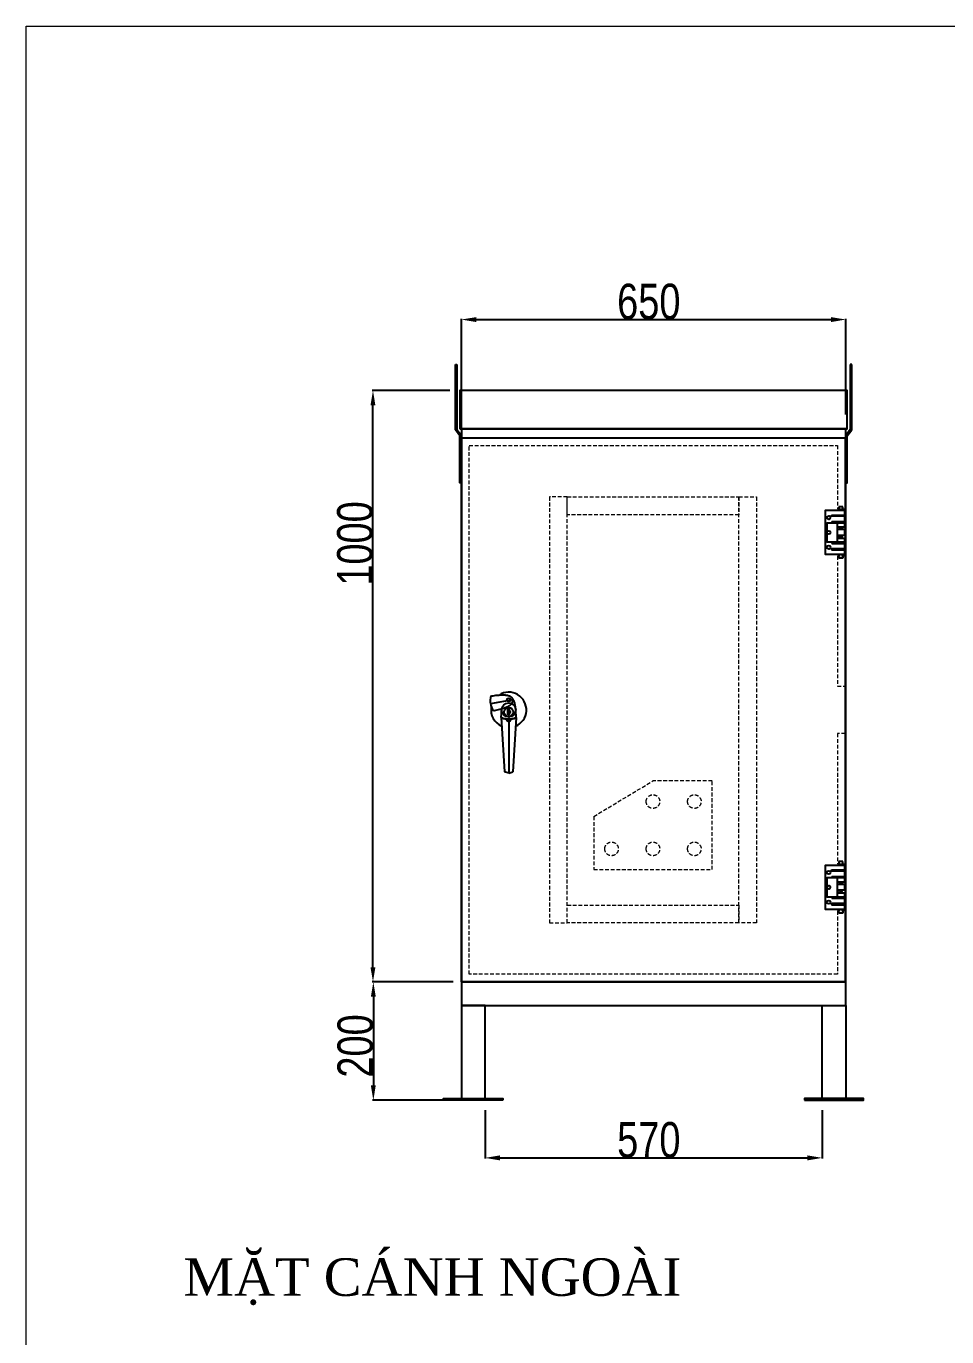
# Model space of a CAD drawing. Header units: inches. Extents: x 21 to 136330, y 8 to 58290.
# Drawn here: x 26751 to 28307, y 43071 to 45287 of the extents above; entities that cross this region are included whole.
import ezdxf
from ezdxf.enums import TextEntityAlignment as Align

# ---------------------------------------------------------------- set-up
doc = ezdxf.new("R2010")
doc.units = ezdxf.units.IN
doc.header["$MEASUREMENT"] = 0
doc.linetypes.add('HIDDEN', pattern=[9.525, 6.35, -3.175])
doc.layers.add('0 TĂNG CỨNG', color=7, linetype='Continuous', lineweight=15)
doc.layers.add('@.0.DM. NÉT ĐỨT', color=8, linetype='HIDDEN', lineweight=9)
for name, color, linetype in [('1-EMC-ACESS', 4, 'Continuous'), ('@.0.DM. NÉT CHÍNH', 7, 'Continuous'), ('equipments-cont.', 140, 'Continuous')]:
    doc.layers.add(name, color=color, linetype=linetype)
doc.layers.add('@.DM. KÍCH THƯỚC', color=8, linetype='Continuous', transparency=0.2)
doc.layers.add('@.DM. KÍCH THƯỚC @ 1', color=8, linetype='Continuous', transparency=0.2)
doc.styles.add('ARIAL', font='arial.ttf')
doc.styles.add('roman', font='roman.shx', dxfattribs={"width": 0.8})
doc.styles.add('Tahoma (Input Text)', font='tahoma.ttf')
doc.dimstyles.new('Kích thước Duy Mạnh', dxfattribs={"dimtxt": 30, "dimasz": 25, "dimexe": 1.25, "dimexo": 20, "dimtad": 1, "dimdec": 1, "dimtxsty": 'roman', "dimcen": 2.5, "dimclrd": 8, "dimclre": 8, "dimclrt": 2, "dimadec": 0, "dimazin": 0, "dimtfac": 1, "dimtdec": 1, "dimtix": 1, "dimtmove": 0, "dimatfit": 3, "dimfxl": 1, "dimtfillclr": 1, "dimarcsym": 0})

# ---------------------------------------------------------------- blocks, each defined once
blk = doc.blocks.new('KHUNG KT1')
at = {"color": 7}
blk.add_lwpolyline([(0, 0), (7128, 0), (7128, -5040), (0, -5040)], close=True, dxfattribs=at)
at = {"color": 1, "style": 'Tahoma (Input Text)', "flags": 8}
for tag, p in [('#03', (1514.7, -4846.3)), ('#01', (328.9, -4851.1)), ('#05', (2819, -4851.1)), ('#07', (4424, -4851.1)), ('#09', (5172.9, -4851.1)), ('#02', (189.8, -4995.1)), ('#04', (1755.3, -4995.1)), ('#06', (2727.8, -4995.1)), ('#08', (4382.7, -4995.1)), ('#10', (5172.9, -4995.1))]:
    blk.add_attdef(tag, p, '', height=60, dxfattribs=at)
blk.add_attdef('#11', text='', height=60, dxfattribs=at).set_placement((6996, -4961.6), align=Align.CENTER)
at = {"layer": '0 TĂNG CỨNG', "color": 1, "style": 'ARIAL'}
blk.add_attdef('#12', (852.8, -4987.6), '', height=60, dxfattribs=at)
blk = doc.blocks.new('*D748')
at = {"layer": '@.DM. KÍCH THƯỚC', "color": 8, "lineweight": -2, "transparency": 16777216}
for p, q in [((27486.4, 44607.6), (27486.4, 44791.8)), ((28136.4, 44629.8), (28136.4, 44791.8))]:
    blk.add_line(p, q, dxfattribs=at)
at = {"layer": '@.DM. KÍCH THƯỚC', "lineweight": -2, "transparency": 16777216}
blk.add_line((27511.4, 44790.6), (28111.4, 44790.6), dxfattribs=at)
at = {"layer": '@.DM. KÍCH THƯỚC', "transparency": 16777216}
for points in [[(27511.4, 44794.7), (27511.4, 44786.4), (27486.4, 44790.6)], [(28111.4, 44794.7), (28111.4, 44786.4), (28136.4, 44790.6)]]:
    blk.add_solid(points, dxfattribs=at)
at = {"layer": 'Defpoints', "color": 0, "transparency": 16777216}
for p in [(28136.4, 44790.6), (28136.4, 44609.8), (27486.4, 44587.6)]:
    blk.add_point(p, dxfattribs=at)
at = {"layer": '@.DM. KÍCH THƯỚC', "color": 2, "transparency": 16777216, "insert": (27749.7, 44851.2), "char_height": 60, "attachment_point": 1, "style": 'roman'}
blk.add_mtext('650', dxfattribs=at)
blk = doc.blocks.new('*D753')
at = {"layer": '@.DM. KÍCH THƯỚC', "color": 8, "lineweight": -2, "transparency": 16777216}
for p, q in [((27466.9, 44670.5), (27335.6, 44670.5)), ((27469.4, 43670.6), (27335.6, 43670.6))]:
    blk.add_line(p, q, dxfattribs=at)
at = {"layer": '@.DM. KÍCH THƯỚC', "lineweight": -2, "transparency": 16777216}
blk.add_line((27336.9, 43695.6), (27336.9, 44645.5), dxfattribs=at)
at = {"layer": '@.DM. KÍCH THƯỚC', "transparency": 16777216}
for points in [[(27332.7, 44645.5), (27341, 44645.5), (27336.9, 44670.5)], [(27332.7, 43695.6), (27341, 43695.6), (27336.9, 43670.6)]]:
    blk.add_solid(points, dxfattribs=at)
at = {"layer": 'Defpoints', "color": 0, "transparency": 16777216}
for p in [(27336.9, 44670.5), (27486.9, 44670.5), (27489.4, 43670.6)]:
    blk.add_point(p, dxfattribs=at)
at = {"layer": '@.DM. KÍCH THƯỚC', "color": 2, "transparency": 16777216, "insert": (27276.2, 44340.6), "char_height": 60, "attachment_point": 1, "rotation": 90, "style": 'roman'}
blk.add_mtext('1000', dxfattribs=at)
blk = doc.blocks.new('knt')
at = {"layer": 'equipments-cont.'}
for p, q in [((89691.2, 37096.4), (89653.3, 37089.7)), ((89683.1, 37070.7), (89683.1, 37080.7)), ((89685.6, 37080.7), (89683.1, 37080.7)), ((89685.6, 37070.7), (89685.6, 37080.7)), ((89671.8, 37066.2), (89677.2, 36974.2)), ((89685.6, 37070.7), (89683.1, 37070.7)), ((89684.3, 37063.2), (89684.3, 36972.2)), ((89696.8, 37066.2), (89691.4, 36974.2)), ((89684.3, 36972.2), (89677.2, 36974.2)), ((89684.3, 36972.2), (89691.4, 36974.2))]:
    blk.add_line(p, q, dxfattribs=at)
for points in [[(89654.1, 37102.6), (89655.8, 37102.9), (89658.2, 37103.2), (89660.5, 37103.5), (89662.8, 37103.8), (89665.1, 37104.1), (89667.4, 37104.3), (89669.5, 37104.4), (89671.4, 37104.5), (89673.2, 37104.6), (89674.8, 37104.6), (89676.2, 37104.6), (89677.5, 37104.5), (89678.6, 37104.4), (89679.7, 37104.3), (89680.7, 37104.2), (89681.6, 37104), (89682.4, 37103.8), (89683.2, 37103.6), (89683.9, 37103.4), (89684.6, 37103.2), (89685.2, 37102.9), (89685.8, 37102.7), (89686.3, 37102.4), (89686.8, 37102.2), (89687.2, 37101.9), (89687.6, 37101.7), (89688, 37101.4), (89688.3, 37101.2), (89688.6, 37100.9), (89688.9, 37100.6), (89689.1, 37100.3), (89689.4, 37100), (89689.6, 37099.7), (89689.8, 37099.4), (89690.1, 37099), (89690.3, 37098.6), (89690.5, 37098.1), (89690.7, 37097.6), (89691, 37097.1), (89691.2, 37096.4)], [(89658.4, 37077.9), (89660.2, 37078.2), (89662.5, 37078.7), (89664.8, 37079.2), (89667.1, 37079.8), (89669.3, 37080.3), (89671.5, 37080.9), (89673.5, 37081.5), (89675.4, 37082), (89677, 37082.6), (89678.5, 37083.1), (89679.9, 37083.6), (89681.1, 37084.1), (89682.1, 37084.6), (89683.1, 37085.1), (89684, 37085.5), (89684.7, 37086), (89685.5, 37086.5), (89686.1, 37086.9), (89686.7, 37087.4), (89687.3, 37087.8), (89687.8, 37088.2), (89688.2, 37088.7), (89688.6, 37089.1), (89689, 37089.5), (89689.3, 37089.9), (89689.6, 37090.2), (89689.9, 37090.6), (89690.1, 37091), (89690.3, 37091.3), (89690.4, 37091.7), (89690.6, 37092), (89690.7, 37092.4), (89690.8, 37092.8), (89690.9, 37093.2), (89691, 37093.6), (89691.1, 37094.1), (89691.1, 37094.6), (89691.2, 37095.1), (89691.2, 37095.7), (89691.2, 37096.4)], [(89696.8, 37066.2), (89696.8, 37068.5), (89696.7, 37070.8), (89696.6, 37073.2), (89696.5, 37075.5), (89696.3, 37077.8), (89696.1, 37080.1), (89695.9, 37082.1), (89695.7, 37084.1), (89695.5, 37085.8), (89695.2, 37087.4), (89694.9, 37088.8), (89694.6, 37090.1), (89694.4, 37091.2), (89694, 37092.2), (89693.7, 37093.2), (89693.4, 37094), (89693.1, 37094.8), (89692.7, 37095.5), (89692.4, 37096.2), (89692.1, 37096.8), (89691.7, 37097.4), (89691.4, 37097.9), (89691, 37098.4), (89690.7, 37098.8), (89690.4, 37099.2), (89690.1, 37099.5), (89689.8, 37099.8), (89689.5, 37100.1), (89689.1, 37100.4), (89688.9, 37100.6)], [(89671.8, 37066.2), (89671.8, 37068.5), (89671.9, 37070.8), (89672, 37073.2), (89672.1, 37075.5), (89672.3, 37077.8), (89672.5, 37080.1), (89672.6, 37081.2)]]:
    blk.add_lwpolyline(points, dxfattribs=at)
blk.add_circle((89684.3, 37075.7), 7.8, dxfattribs=at)
for centre, radius, start, end in [((89680.7, 37094.6), 27.8, 163.2809, 216.7191), ((89684.3, 37079.2), 29.9, 292.9205, 123.0177), ((89684.3, 37079.2), 29.9, 170.1244, 247.0795), ((89685.1, 37075.7), 2.5, 281.537, 78.463), ((89684.6, 37075.7), 1.5, 311.8103, 48.1897), ((89684.3, 37091.5), 27.8, 243.2809, 296.7191), ((89684.3, 37091), 27.8, 243.2809, 296.7191)]:
    blk.add_arc(centre, radius, start, end, dxfattribs=at)
blk = doc.blocks.new('HL011-1-6')
at = {"color": 8}
for p, q in [((29.5, 81), (22.5, 81)), ((22.5, 81), (22.5, 78)), ((23.5, 78), (22.5, 78)), ((23.5, 75), (22.5, 75)), ((23.5, 75), (23.5, 78)), ((29.5, 78), (28.5, 78)), ((28.5, 75), (28.5, 78)), ((28.5, 75), (29.5, 75)), ((29.5, 78), (29.5, 81)), ((11, 56), (11, 54)), ((11, 56), (32, 56)), ((20, 54), (20, 21)), ((20, 47), (32, 47)), ((22.5, 56), (22.5, 54)), ((23.1, 47), (24, 44)), ((28.9, 47), (28, 44)), ((29.5, 54), (29.5, 56)), ((32, 42.5), (20, 42.5)), ((32, 32.5), (20, 32.5)), ((20, 28), (32, 28)), ((23.1, 28), (24, 31)), ((24, 44), (28, 44)), ((24, 31), (28, 31)), ((28.9, 28), (28, 31)), ((11, 21), (11, 19)), ((11, 19), (32, 19)), ((22.5, 19), (22.5, 21)), ((23.5, 0), (22.5, 0)), ((23.5, 0), (23.5, -3)), ((28.5, 0), (28.5, -3)), ((28.5, 0), (29.5, 0)), ((29.5, 21), (29.5, 19)), ((22.5, -6), (22.5, -3)), ((23.5, -3), (22.5, -3)), ((29.5, -6), (22.5, -6)), ((29.5, -3), (28.5, -3)), ((29.5, -3), (29.5, -6))]:
    blk.add_line(p, q, dxfattribs=at)
for points in [[(32, 19), (32, 0), (0, 0), (0, 75), (32, 75), (32, 56)], [(32, 28), (32, 21), (3, 21), (3, 54), (32, 54), (32, 47)], [(32, 42.5), (32, 32.5)]]:
    blk.add_lwpolyline(points, dxfattribs=at)
for points in [[(10, 67), (32, 67), (32, 65), (10, 65)], [(10, 8), (32, 8), (32, 10), (10, 10)]]:
    blk.add_lwpolyline(points, close=True, dxfattribs=at)
for centre in [(5.5, 62.5), (5.5, 37.5), (5.5, 12.5)]:
    blk.add_circle(centre, 3, dxfattribs=at)
blk = doc.blocks.new('Tai cau - 1')
h = blk.add_hatch(color=8)
h.paths.add_polyline_path([(-7.5, 200), (-10, 200), (-10, 182.5), (-7.5, 182.5)])
h.paths.add_polyline_path([(-7.5, 157.5), (-10, 157.5), (-10, 89.6), (-2.5, 79.6), (-2.5, 0), (0, 0), (0, 80), (-7.5, 90.4)])
at = {"color": 8}
for p, q in [((-10, 200), (-7.5, 200)), ((-10, 89.6), (-10, 200)), ((-7.5, 200), (-7.5, 90.4)), ((-2.5, 79.6), (-10, 89.6))]:
    blk.add_line(p, q, dxfattribs=at)
at = {"color": 2}
blk.add_lwpolyline([(-10, 182.5), (-7.5, 182.5), (-7.5, 157.5), (-10, 157.5)], close=True, dxfattribs=at)
at = {"color": 8}
blk.add_lwpolyline([(-7.5, 90.4), (0, 80), (0, 0), (-2.5, 0), (-2.5, 79.6)], dxfattribs=at)
blk = doc.blocks.new('*D828')
at = {"layer": '@.DM. KÍCH THƯỚC', "color": 8, "lineweight": -2, "transparency": 16777216}
for p, q in [((27472.4, 43670.6), (27336.2, 43670.6)), ((27456.4, 43470.6), (27336.2, 43470.6))]:
    blk.add_line(p, q, dxfattribs=at)
at = {"layer": '@.DM. KÍCH THƯỚC', "lineweight": -2, "transparency": 16777216}
blk.add_line((27337.5, 43645.6), (27337.5, 43495.6), dxfattribs=at)
at = {"layer": '@.DM. KÍCH THƯỚC', "transparency": 16777216}
for points in [[(27333.3, 43645.6), (27341.6, 43645.6), (27337.5, 43670.6)], [(27333.3, 43495.6), (27341.6, 43495.6), (27337.5, 43470.6)]]:
    blk.add_solid(points, dxfattribs=at)
at = {"layer": 'Defpoints', "color": 0, "transparency": 16777216}
for p in [(27492.4, 43670.6), (27337.5, 43470.6), (27476.4, 43470.6)]:
    blk.add_point(p, dxfattribs=at)
at = {"layer": '@.DM. KÍCH THƯỚC', "color": 2, "transparency": 16777216, "insert": (27276.8, 43508.9), "char_height": 60, "attachment_point": 1, "rotation": 90, "style": 'roman'}
blk.add_mtext('200', dxfattribs=at)
blk = doc.blocks.new('*D829')
at = {"layer": '@.DM. KÍCH THƯỚC', "color": 8, "lineweight": -2, "transparency": 16777216}
for p, q in [((27526.4, 43453.6), (27526.4, 43372)), ((28096.4, 43453.6), (28096.4, 43372))]:
    blk.add_line(p, q, dxfattribs=at)
at = {"layer": '@.DM. KÍCH THƯỚC', "lineweight": -2, "transparency": 16777216}
blk.add_line((27551.4, 43373.2), (28071.4, 43373.2), dxfattribs=at)
at = {"layer": '@.DM. KÍCH THƯỚC', "transparency": 16777216}
for points in [[(27551.4, 43377.4), (27551.4, 43369), (27526.4, 43373.2)], [(28071.4, 43377.4), (28071.4, 43369), (28096.4, 43373.2)]]:
    blk.add_solid(points, dxfattribs=at)
at = {"layer": 'Defpoints', "color": 0, "transparency": 16777216}
for p in [(27526.4, 43473.6), (28096.4, 43473.6), (28096.4, 43373.2)]:
    blk.add_point(p, dxfattribs=at)
at = {"layer": '@.DM. KÍCH THƯỚC', "color": 2, "transparency": 16777216, "insert": (27749.7, 43433.8), "char_height": 60, "attachment_point": 1, "style": 'roman'}
blk.add_mtext('570', dxfattribs=at)

msp = doc.modelspace()

# ---------------------------------------------------------------- linework, layer by layer
at = {"layer": '@.0.DM. NÉT CHÍNH'}
for points in [[(27483.8703, 44605.5596), (28138.8703, 44605.5596), (28138.8703, 44670.4998), (27483.8703, 44670.4998)], [(27486.3703, 43670.6229), (28136.3703, 43670.6229), (28136.3703, 44605.5596), (27486.3703, 44605.5596)], [(28135.3703, 43670.6229), (27486.3703, 43670.6229), (27486.3703, 44590.6229), (28135.3703, 44590.6229)], [(27486.3703, 43630.6229), (28136.3703, 43630.6229), (28136.3703, 43670.6229), (27486.3703, 43670.6229)], [(27486.3703, 43473.6229), (27526.3703, 43473.6229), (27526.3703, 43630.6229), (27486.3703, 43630.6229)], [(28136.3703, 43473.6229), (28096.3703, 43473.6229), (28096.3703, 43630.6229), (28136.3703, 43630.6229)], [(27556.3703, 43470.6229), (27456.3703, 43470.6229), (27456.3703, 43473.6229), (27556.3703, 43473.6229)], [(28066.3703, 43470.6229), (28166.3703, 43470.6229), (28166.3703, 43473.6229), (28066.3703, 43473.6229)]]:
    msp.add_lwpolyline(points, close=True, dxfattribs=at)
for centre, radius in [((27566.3703, 44130.6229), 12), ((27566.3703, 44130.6229), 12), ((27566.3703, 44147.6229), 3), ((27566.3703, 44147.6229), 3), ((27566.3703, 44113.6229), 3), ((27566.3703, 44113.6229), 3)]:
    msp.add_circle(centre, radius, dxfattribs=at)
at = {"layer": '@.0.DM. NÉT ĐỨT'}
for p, q in [((27710.2631, 43950.6083), (27810.2694, 44010.5975)), ((27910.2694, 44010.5871), (27810.2694, 44010.5975)), ((27910.2537, 43860.5136), (27910.2693, 44010.5126)), ((27798.7658, 43975.5993), (27798.7658, 43975.6049)), ((27821.7657, 43975.585), (27821.7658, 43975.5906)), ((27868.7658, 43975.592), (27868.7658, 43975.5976)), ((27891.7657, 43975.5777), (27891.7658, 43975.5833)), ((27710.2631, 43950.6083), (27710.2538, 43860.5344)), ((27728.7574, 43895.6071), (27728.7574, 43895.6127)), ((27798.7574, 43895.5999), (27798.7574, 43895.6055)), ((27751.7574, 43895.5928), (27751.7574, 43895.5984)), ((27821.7574, 43895.5856), (27821.7574, 43895.5912)), ((27868.7574, 43895.5926), (27868.7574, 43895.5982)), ((27891.7574, 43895.5783), (27891.7574, 43895.5839)), ((27710.2538, 43860.5344), (27910.2538, 43860.5136))]:
    msp.add_line(p, q, dxfattribs=at)
for points in [[(28135.3703, 44470.6229), (28135.3703, 44390.6229), (28122.3703, 44390.6229), (28122.3703, 44170.6229), (28135.3703, 44170.6229), (28135.3703, 44090.6229), (28122.3703, 44090.6229), (28122.3703, 43870.6229), (28135.3703, 43870.6229), (28135.3703, 43790.6229), (28122.3703, 43790.6229), (28122.3703, 43683.6229), (27499.3703, 43683.6229), (27499.3703, 44577.6229), (28122.3703, 44577.6229), (28122.3703, 44470.6229)], [(27635.3703, 43770.6229), (27665.3703, 43770.6229), (27665.3703, 44490.6229), (27635.3703, 44490.6229)], [(27665.3703, 44490.6229), (27955.3703, 44490.6229), (27955.3703, 44460.6229), (27665.3703, 44460.6229)], [(27955.3703, 44490.6229), (27985.3703, 44490.6229), (27985.3703, 43770.6229), (27955.3703, 43770.6229)], [(27665.3703, 43800.6229), (27955.3703, 43800.6229), (27955.3703, 43770.6229), (27665.3703, 43770.6229)]]:
    msp.add_lwpolyline(points, close=True, dxfattribs=at)
for centre in [(27810.2658, 43975.5977), (27810.2658, 43975.5922), (27880.2658, 43975.5905), (27880.2658, 43975.5849), (27740.2574, 43895.6056), (27740.2574, 43895.6), (27810.2574, 43895.5983), (27810.2574, 43895.5927), (27880.2574, 43895.591), (27880.2574, 43895.5854)]:
    msp.add_ellipse(centre, major_axis=(-11.5, 0.0012), ratio=0.999993052, dxfattribs=at)

# ---------------------------------------------------------------- block references
at = {"color": 7}
for name, p in [('Tai cau - 1', (27486.3703, 44514.3312)), ('HL011-1-6', (28101.8703, 44393.1229)), ('HL011-1-6', (28101.8703, 43793.1229))]:
    msp.add_blockref(name, p, dxfattribs=at)
at = {"color": 7, "xscale": -1}
msp.add_blockref('Tai cau - 1', (28136.3703, 44514.3312), dxfattribs=at)
msp.add_blockref('knt', (-62117.9318, 7051.4493))
at = {"layer": '0 TĂNG CỨNG', "color": 1, "xscale": 0.8792977987369557, "yscale": 0.8792977987369557, "zscale": 0.8792977987369557}
msp.add_blockref('KHUNG KT1', (26750.5918, 45286.5478), dxfattribs=at)

# ---------------------------------------------------------------- texts
at = {"layer": '1-EMC-ACESS', "color": 1, "linetype": 'ByBlock', "lineweight": -2, "insert": (27437.5159, 43203.4928), "char_height": 63.504, "width": 972.626469, "attachment_point": 2, "style": 'ARIAL'}
msp.add_mtext('{\\fTimes New Roman|b0|i0|c0|p18;\\C7;MẶT CÁNH NGOÀI}', dxfattribs=at)

# ---------------------------------------------------------------- dimensions: what is measured, and where the dimension line sits
at = {"layer": '@.DM. KÍCH THƯỚC @ 1', "color": 0}
for base, p1, p2, angle, picture, middle in [((28136.3703, 44790.5619), (27486.3703, 44587.6229), (28136.3703, 44609.8327), 180, '*D748', (27811.3703, 44790.5619)), ((27336.8703, 44670.4998), (27489.441, 43670.6229), (27486.8703, 44670.4998), 90, '*D753', (27336.8703, 44420.5613)), ((27337.4548, 43470.6229), (27492.3703, 43670.6229), (27476.3703, 43470.6229), 270, '*D828', (27337.4548, 43570.6229)), ((28096.3703, 43373.2042), (27526.3703, 43473.6229), (28096.3703, 43473.6229), 180, '*D829', (27811.3703, 43373.2042))]:
    dim = msp.add_linear_dim(base=base, p1=p1, p2=p2, angle=angle, dimstyle='Kích thước Duy Mạnh', override={"dimscale": 1, "dimtxt": 60, "dimdec": 0, "dimclrd": 256, "dimtdec": 0, "dimtix": 1, "dimtofl": 0, "dimtmove": 0, "dimatfit": 1}, dxfattribs=at)
    dim.commit()
    dim.dimension.update_dxf_attribs({"geometry": picture, "text_midpoint": middle, "dimtype": 128})

doc.saveas('drawing.dxf')
